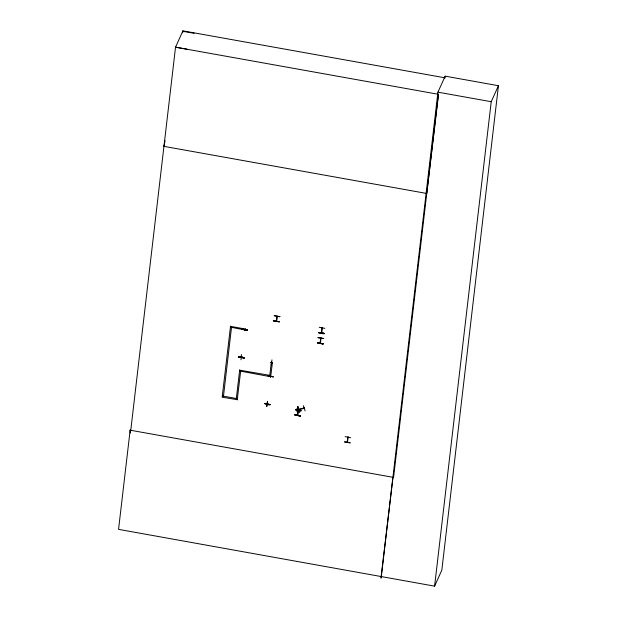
<?xml version="1.0" encoding="UTF-8"?>
<svg xmlns="http://www.w3.org/2000/svg" width="617" height="617" viewBox="0 0 617 617"><rect width="100%" height="100%" fill="white"/><g stroke="black" fill="none" stroke-linecap="round" stroke-linejoin="round"><path stroke-width="0.93" d="M274.241 315.665L279.933 316.614M295.396 409.719L301.05 410.714M318.01 337.622L323.686 338.425M319.22 327.295L324.851 328.375M345.065 436.651L350.695 437.731M247.51 330.134L241.849 329.154L247.556 330.041M273.393 376.902L267.77 375.637L273.377 376.972M444.788 77.781L182.917 30.85L175.536 47.193L130.765 430.296L130.156 430.118L118.557 529.363L434.599 586.15L441.826 570.147L498.443 85.709L445.158 76.161L437.931 92.164L381.314 576.602M182.694 32.755L182.917 30.85M237.314 399.693L222.166 397.186L230.534 326.146M239.674 369.953L236.334 398.489M237.229 399.893L240.653 371.149M230.419 327.149L245.389 330.049L245.597 328.846M274.226 315.734L279.871 316.745M271.287 362.588L269.675 376.355M276.94 316.274L276.431 321.041M272.382 362.781L270.686 376.748L239.55 370.956M279.331 321.773C261.184 318.896 291.247 323.871 273.67 320.809M294.841 414.825C312.387 418.581 282.956 412.696 300.487 415.843M295.389 409.788L301.034 410.799L295.443 409.626M297.61 415.202L297.672 414.686M297.494 415.364L298.158 410.56M297.749 415.372L298.412 410.074M298.327 410.421L298.273 410.876L298.458 410.197M323.1 343.731L317.393 342.851L323.015 344.132M318.573 332.794C324.018 332.069 328.205 335.37 318.58 332.771M321.434 332.779L322.035 327.619M320.493 343.044L321.025 337.977M323.007 344.147L323.1 343.762M347.587 441.718L347.278 442.088M347.332 441.618L347.155 442.296L347.795 437.438M348.073 437.013L347.541 442.081M348.081 437.492L347.973 437.245M444.934 78.043L445.158 76.161M434.599 586.15L491.217 101.712L498.443 85.709M392.96 477.288L380.951 578.168L381.699 576.502M438.571 94.332L426.763 193.468L163.328 146.252M238.586 357.058C256.356 359.726 226.424 355.068 244.232 358.107M241.386 354.52L241.023 359.75M244.61 329.524L244.471 330.211L244.872 329.941M244.617 329.941L244.571 329.655M244.702 330.211L244.872 329.463M244.787 329.81L244.741 330.242M242.026 356.958L241.833 357.413L241.98 356.888M247.494 330.195L241.887 328.869L247.556 330.064M264.562 403.441C269.891 406.179 274.102 404.459 264.5 403.618M271.966 359.881L271.326 365.04M266.598 406.464L267.547 401.366M270.755 376.285L270.585 377.033L270.4 376.47M266.883 406.48L267.477 401.335M267.601 403.773L267.4 403.317M297.479 408.963L297.487 409.272M297.155 411.94L297.849 406.649L297.24 411.817M300.433 416.02L294.779 414.948M318.657 332.401L324.311 333.404M350.147 442.798L344.44 441.88L350.101 442.898M238.617 356.85L244.324 357.721L238.617 356.796M303.803 408.284L303.873 408.292M163.945 146.368L165.063 140.753M322.275 327.774L322.089 328.398M320.678 338.201L320.092 343.322L320.285 342.589M297.533 414.963L297.88 415.141M347.88 436.975L347.942 437.715M298.998 409.156L299.345 409.341M304.181 408.423L299.091 409.41M231.514 327.349L223.47 396.183M244.679 329.424L244.486 330.157M244.694 330.265L244.918 329.578M222.367 395.983L237.429 398.682M241.555 357.073L241.509 356.549M241.71 356.587L241.332 357.228M241.756 356.649L241.717 357.004M277.257 316.498L276.871 316.722M276.717 321.087L277.195 316.374M271.202 362.125L271.164 362.38M271.681 362.449L271.588 362.194M271.704 362.272L271.449 362.711L270.971 362.387L271.526 362.472M269.791 375.352L239.581 370.154M270.585 377.033L270.778 376.547M267.593 403.356L267.331 404.104L267.408 403.634M267.77 404.15L267.863 403.657M321.704 332.717L322.228 327.65M317.994 337.692L323.709 338.556M320.747 338.401L320.832 337.946M297.016 408.932L296.947 409.41L297.085 408.894M297.34 409.457L297.587 409.04M299.098 409.441L299.361 409.557M301.034 410.799L295.42 409.503M304.15 407.953L298.906 409.418M304.281 407.976L304.351 408.153M305.13 410.853L303.356 405.716M347.934 437.754L348.119 437.129M267.238 403.85L267.809 403.958M297.44 409.48L296.978 409.156M299.723 412.087L297.649 407.05M271.094 362.38L271.488 362.426M241.478 357.081L241.98 357.197M182.709 31.32L194.147 33.295M186.974 49.167L175.536 47.193L438.355 94.293L393.577 477.404L130.148 430.188L130.264 433.08M130.148 430.188L130.765 430.296M437.931 92.164L491.217 101.712M318.603 332.524L324.303 333.45M230.442 326.347L245.504 329.046M317.393 342.851L323.053 343.87M271.195 362.788L272.298 362.981M264.5 403.564L270.161 404.613M297.895 406.973L299.685 412.11L297.934 406.888"/></g></svg>
